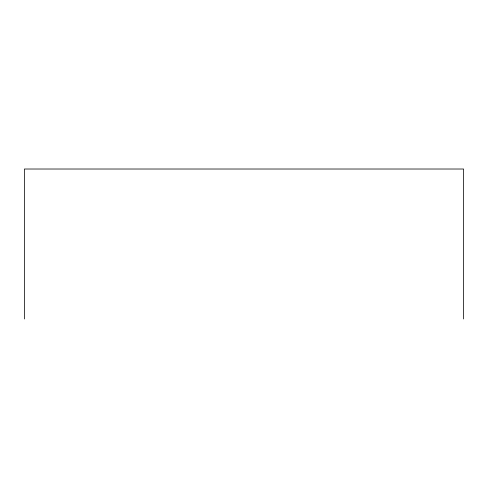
<?xml version="1.0" encoding="UTF-8"?>
<svg xmlns="http://www.w3.org/2000/svg" width="488" height="488" viewBox="0 0 488 488"><rect width="100%" height="100%" fill="white"/><g stroke="black" fill="none" stroke-linecap="round" stroke-linejoin="round"><path stroke-width="0.73" d="M463.6 318.981L463.6 169.019L24.4 169.019L24.4 318.981"/></g></svg>
